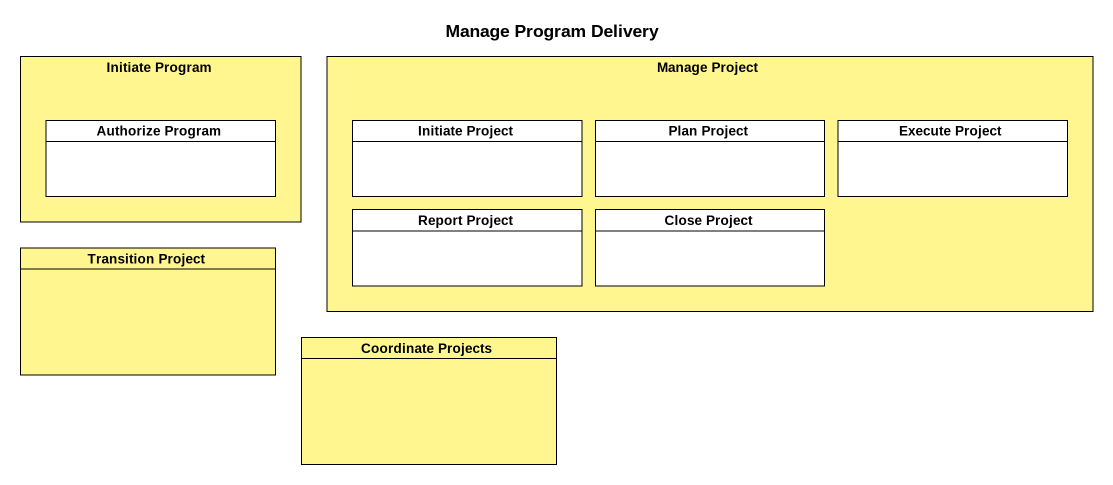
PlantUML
@startuml
title Manage Program Delivery
hide circle
hide empty members
rectangle "Initiate Program" as Initiate_Program #FFF68F {
  class "Authorize Program" as Authorize_Program
}
rectangle "Manage Project" as Manage_Project #FFF68F {
  class "Initiate Project" as Initiate_Project
  class "Plan Project" as Plan_Project
  class "Execute Project" as Execute_Project
  class "Report Project" as Report_Project
  class "Close Project" as Close_Project
}
class "Transition Project" as Transition_Project #FFF68F
class "Coordinate Projects" as Coordinate_Projects #FFF68F
@enduml
